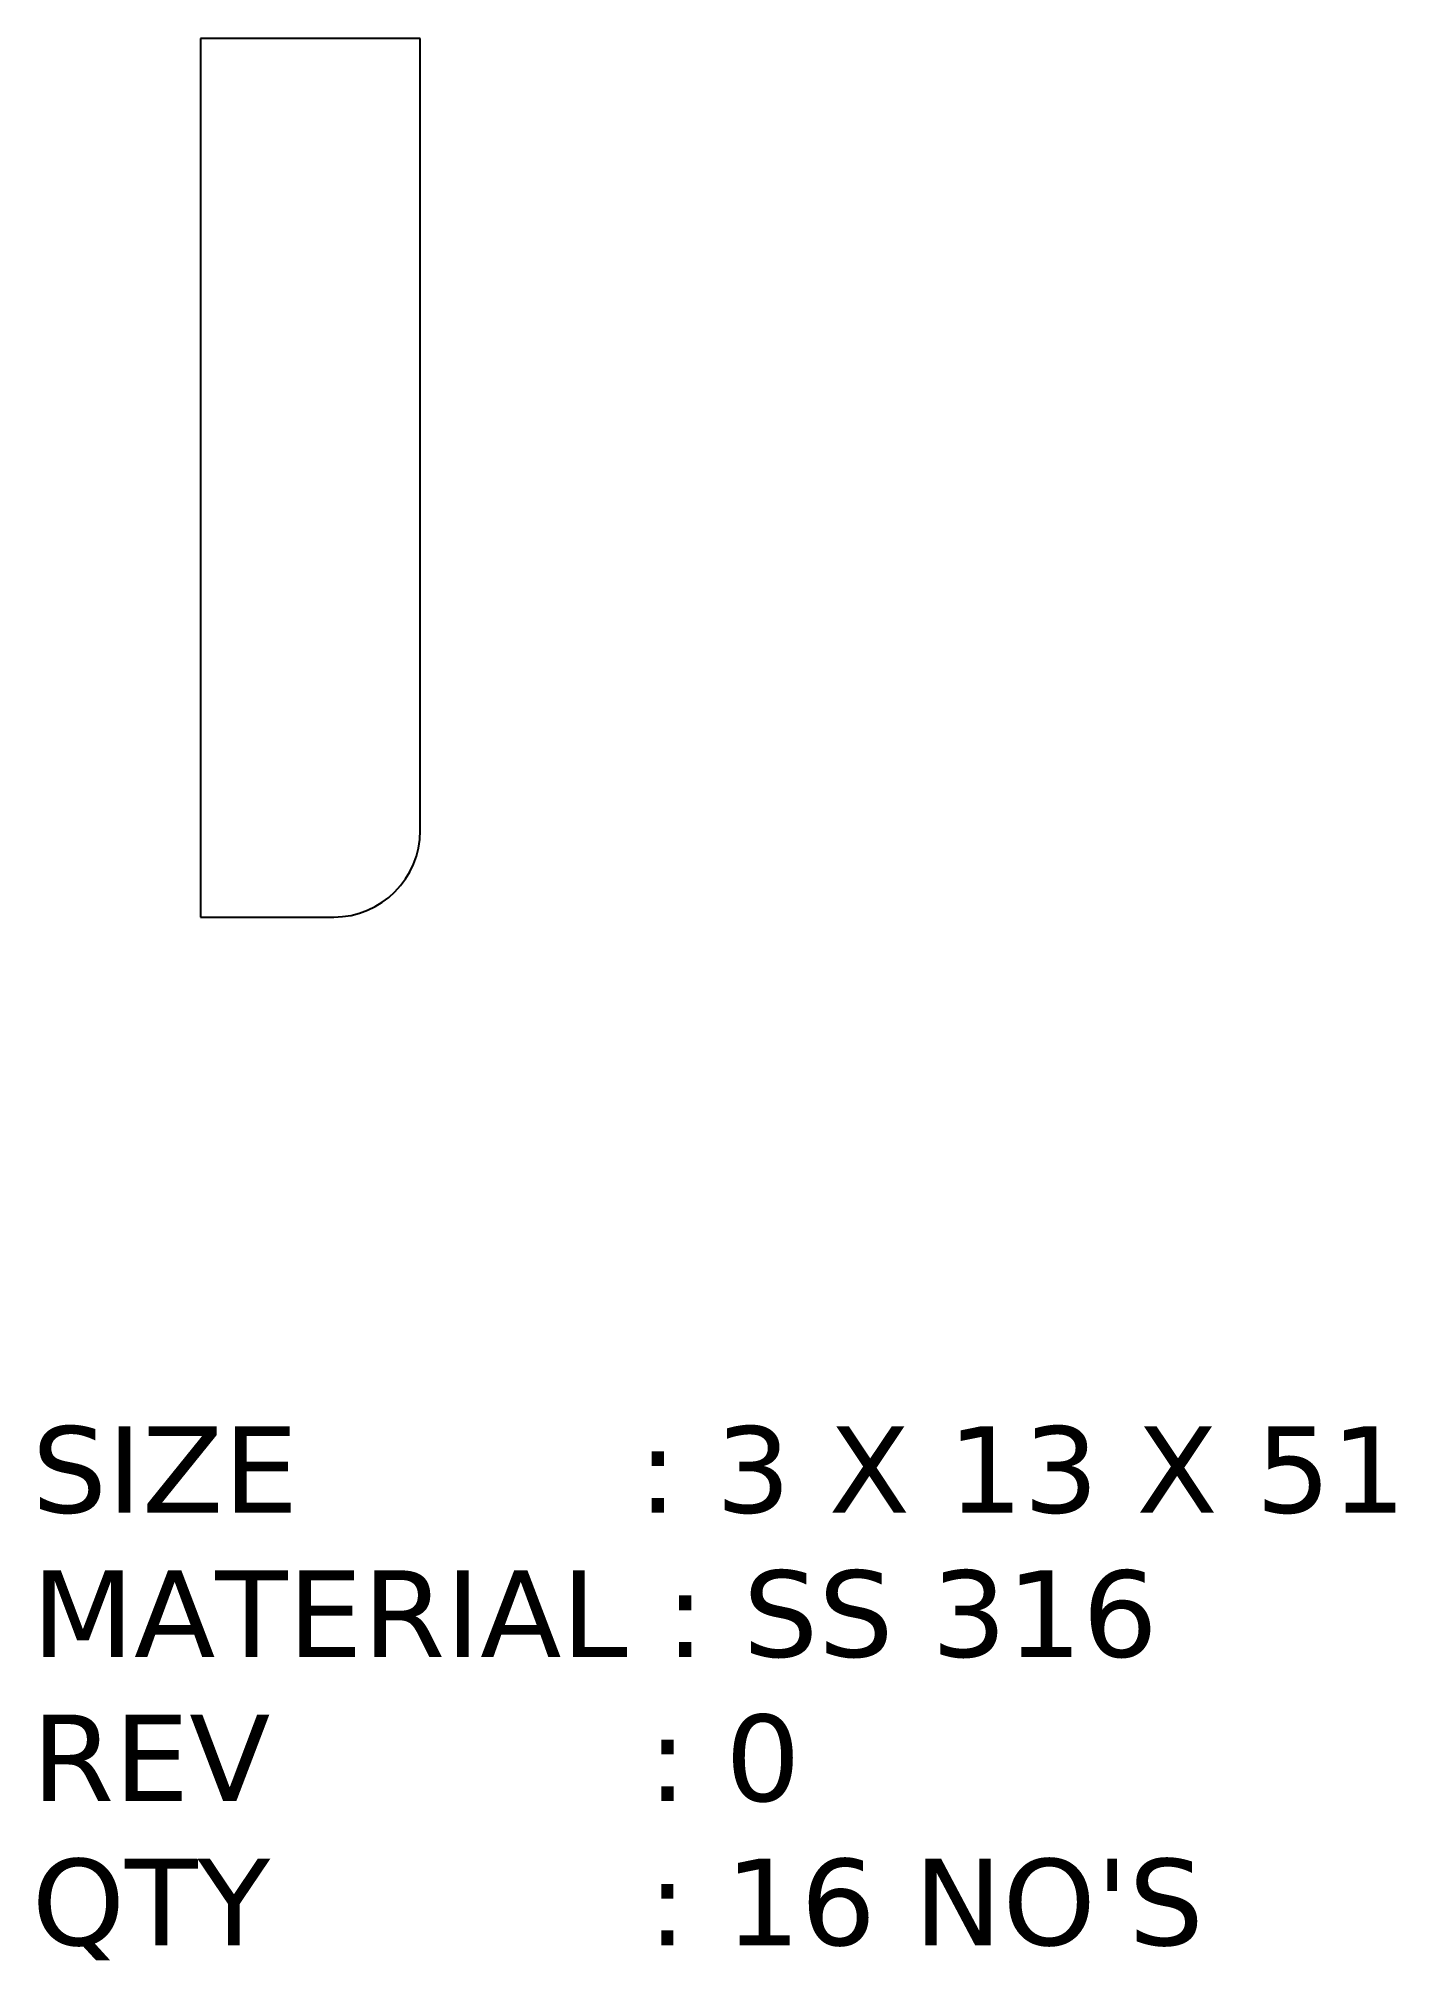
# Model space of a CAD drawing. Header units: inches. Extents: x 246 to 324, y 430 to 541.
import ezdxf

# ---------------------------------------------------------------- set-up
doc = ezdxf.new("R2010")
doc.units = ezdxf.units.IN
doc.header["$MEASUREMENT"] = 0
doc.layers.add('LaserCutting', color=3, linetype='Continuous')

msp = doc.modelspace()

# ---------------------------------------------------------------- linework, layer by layer
at = {"layer": 'LaserCutting'}
for p, q in [((254.94, 541.15), (254.94, 490.35)), ((267.64, 541.15), (254.94, 541.15)), ((267.64, 495.35), (267.64, 541.15)), ((254.94, 490.35), (262.64, 490.35))]:
    msp.add_line(p, q, dxfattribs=at)
msp.add_arc((262.64, 495.35), 5, 270, 0, dxfattribs=at)

# ---------------------------------------------------------------- texts
at = {"layer": 'LaserCutting', "insert": (245.18, 460.92), "char_height": 5, "width": 110.8682, "attachment_point": 1}
msp.add_mtext("{\\fVerdana|b0|i0|c0|p34;SIZE         : 3 X 13 X 51\\PMATERIAL : SS 316\\PREV          : 0\\PQTY          : 16 NO'S}", dxfattribs=at)

doc.saveas('drawing.dxf')
